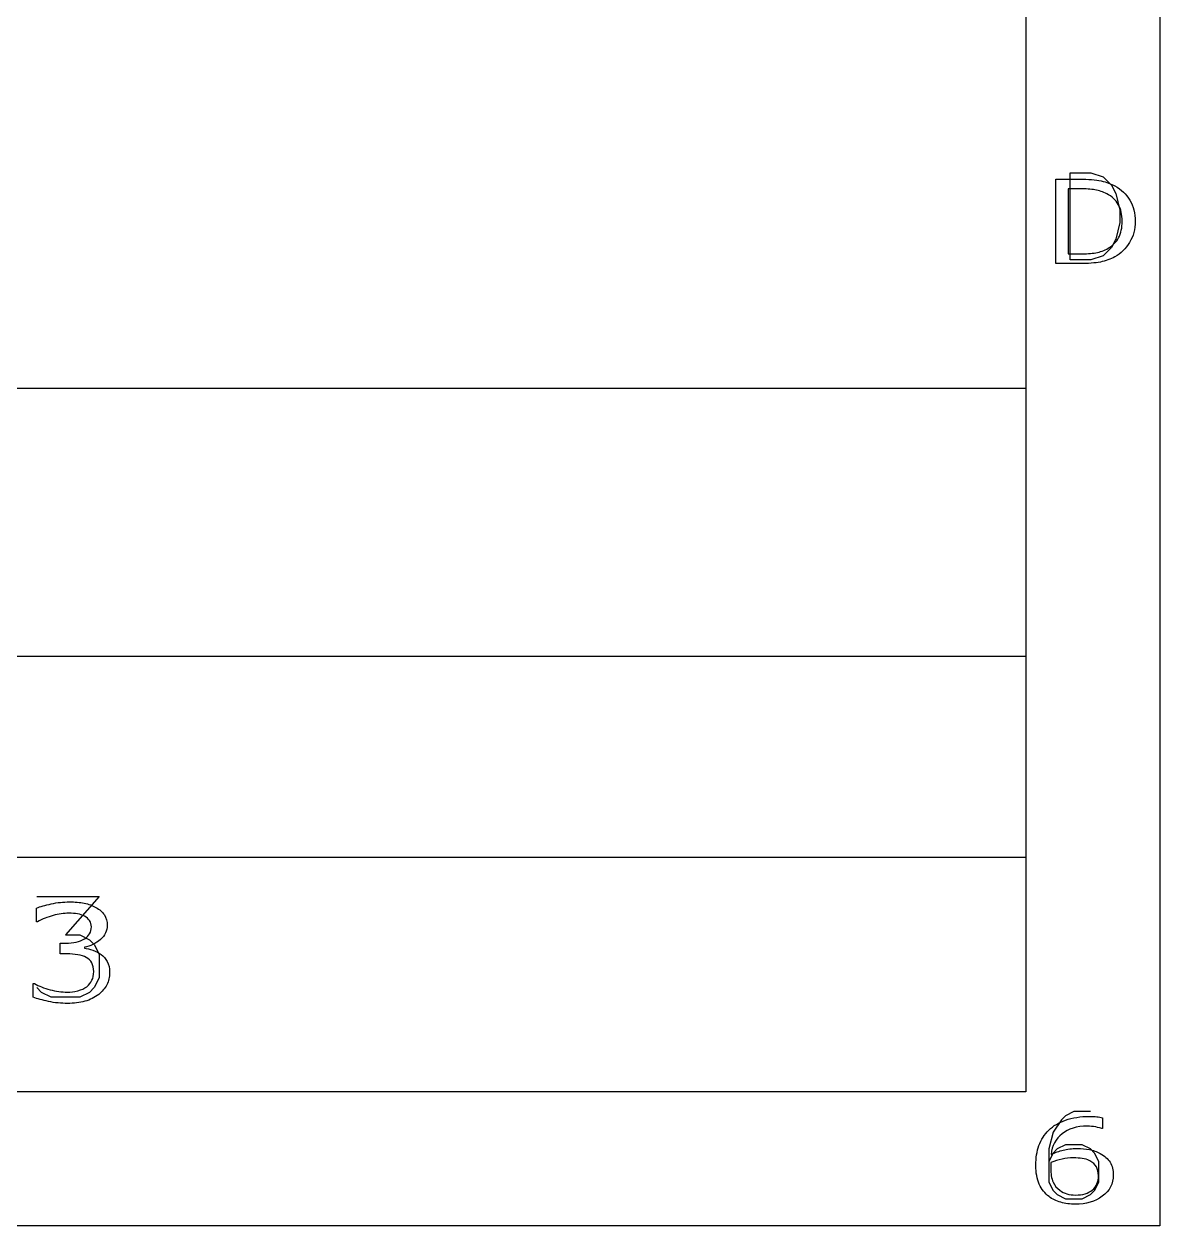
# Model space of a CAD drawing. Header units: millimetres. Extents: x 0 to 277, y 107 to 297.
# Drawn here: x 260.13 to 277.08, y 106.92 to 124.85 of the extents above; entities that cross this region are included whole.
import ezdxf

# ---------------------------------------------------------------- set-up
doc = ezdxf.new("R2010")
doc.units = ezdxf.units.MM
doc.layers.add('Layer_1', color=7, linetype='CONTINUOUS')

msp = doc.modelspace()

# ---------------------------------------------------------------- linework, layer by layer
at = {"layer": 'Layer_1', "color": 7}
for points in [[(0.075, 296.925), (277.0772, 296.925), (277.0772, 106.9178), (0.075, 106.9178)], [(0.075, 296.925), (277.0772, 296.925), (277.0772, 106.9178), (0.075, 106.9178)], [(0.075, 296.925), (277.0772, 296.925), (277.0772, 106.9178), (0.075, 106.9178)], [(2.075, 294.925), (275.0772, 294.925), (275.0772, 108.9178), (2.075, 108.9178)], [(2.075, 294.925), (275.0772, 294.925), (275.0772, 108.9178), (2.075, 108.9178)], [(2.075, 294.925), (275.0772, 294.925), (275.0772, 108.9178), (2.075, 108.9178)], [(167.0772, 140.9178), (275.0772, 140.9178), (275.0772, 108.9178), (167.0772, 108.9178)], [(167.0772, 140.9178), (275.0772, 140.9178), (275.0772, 108.9178), (167.0772, 108.9178)], [(167.0772, 140.9178), (275.0772, 140.9178), (275.0772, 108.9178), (167.0772, 108.9178)], [(275.7367, 121.3314), (275.7367, 122.6314), (276.0462, 122.6314), (276.232, 122.5695), (276.3558, 122.4457), (276.4177, 122.3219), (276.4796, 122.0743), (276.4796, 121.8885), (276.4177, 121.6409), (276.3558, 121.5171), (276.232, 121.3933), (276.0462, 121.3314)], [(275.7367, 121.3314), (275.7367, 122.6314), (276.0462, 122.6314), (276.232, 122.5695), (276.3558, 122.4457), (276.4177, 122.3219), (276.4796, 122.0743), (276.4796, 121.8885), (276.4177, 121.6409), (276.3558, 121.5171), (276.232, 121.3933), (276.0462, 121.3314)], [(275.7367, 121.3314), (275.7367, 122.6314), (276.0462, 122.6314), (276.232, 122.5695), (276.3558, 122.4457), (276.4177, 122.3219), (276.4796, 122.0743), (276.4796, 121.8885), (276.4177, 121.6409), (276.3558, 121.5171), (276.232, 121.3933), (276.0462, 121.3314)], [(276.51346, 121.90682)], [(276.51346, 121.90682)], [(276.51346, 121.90682)], [(276.70897, 121.90381)], [(276.70897, 121.90381)], [(276.70897, 121.90381)]]:
    msp.add_lwpolyline(points, close=True, dxfattribs=at)
for points in [[(275.87612, 121.27502), (275.52108, 121.27502), (275.52108, 122.53521), (275.87234, 122.53521)], [(275.87612, 121.27502), (275.52108, 121.27502), (275.52108, 122.53521), (275.87234, 122.53521)], [(275.87612, 121.27502), (275.52108, 121.27502), (275.52108, 122.53521), (275.87234, 122.53521)], [(275.88363, 122.39177), (275.708, 122.39177), (275.708, 121.41932), (275.88363, 121.41932)], [(275.88363, 122.39177), (275.708, 122.39177), (275.708, 121.41932), (275.88363, 121.41932)], [(275.88363, 122.39177), (275.708, 122.39177), (275.708, 121.41932), (275.88363, 121.41932)], [(167.0772, 119.4178), (275.0772, 119.4178)], [(167.0772, 119.4178), (275.0772, 119.4178)], [(167.0772, 119.4178), (275.0772, 119.4178)], [(167.0772, 115.4178), (275.0772, 115.4178)], [(167.0772, 115.4178), (275.0772, 115.4178)], [(167.0772, 115.4178), (275.0772, 115.4178)], [(167.0772, 112.4178), (275.0772, 112.4178)], [(167.0772, 112.4178), (275.0772, 112.4178)], [(167.0772, 112.4178), (275.0772, 112.4178)], [(260.3187, 111.8317), (261.2473, 111.8317), (260.7473, 111.2602), (260.9616, 111.2602), (261.1045, 111.1888), (261.1759, 111.1174), (261.2473, 110.9745), (261.2473, 110.6174), (261.1759, 110.4745), (261.1045, 110.4031), (260.9616, 110.3317), (260.533, 110.3317), (260.3902, 110.4031), (260.3187, 110.4745)], [(260.3187, 111.8317), (261.2473, 111.8317), (260.7473, 111.2602), (260.9616, 111.2602), (261.1045, 111.1888), (261.1759, 111.1174), (261.2473, 110.9745), (261.2473, 110.6174), (261.1759, 110.4745), (261.1045, 110.4031), (260.9616, 110.3317), (260.533, 110.3317), (260.3902, 110.4031), (260.3187, 110.4745)], [(260.3187, 111.8317), (261.2473, 111.8317), (260.7473, 111.2602), (260.9616, 111.2602), (261.1045, 111.1888), (261.1759, 111.1174), (261.2473, 110.9745), (261.2473, 110.6174), (261.1759, 110.4745), (261.1045, 110.4031), (260.9616, 110.3317), (260.533, 110.3317), (260.3902, 110.4031), (260.3187, 110.4745)], [(260.32709, 111.45668), (260.31549, 111.45668), (260.31549, 111.66078)], [(260.32709, 111.45668), (260.31549, 111.45668), (260.31549, 111.66078)], [(260.32709, 111.45668), (260.31549, 111.45668), (260.31549, 111.66078)], [(260.76981, 110.97592), (260.66524, 110.97592), (260.66524, 111.13803), (260.74654, 111.13803)], [(260.76981, 110.97592), (260.66524, 110.97592), (260.66524, 111.13803), (260.74654, 111.13803)], [(260.76981, 110.97592), (260.66524, 110.97592), (260.66524, 111.13803), (260.74654, 111.13803)], [(261.02773, 111.07683), (261.02773, 111.06313)], [(261.02773, 111.07683), (261.02773, 111.06313)], [(261.02773, 111.07683), (261.02773, 111.06313)], [(261.27753, 110.96843), (261.27757, 110.968)], [(261.27753, 110.96843), (261.27757, 110.968)], [(261.27753, 110.96843), (261.27757, 110.968)], [(260.26558, 110.32936), (260.26558, 110.53346), (260.28298, 110.53346)], [(260.26558, 110.32936), (260.26558, 110.53346), (260.28298, 110.53346)], [(260.26558, 110.32936), (260.26558, 110.53346), (260.28298, 110.53346)], [(276.0404, 108.6242), (275.7927, 108.6242), (275.6689, 108.5623), (275.607, 108.5004), (275.4832, 108.3147), (275.4213, 108.0671), (275.4213, 107.5718), (275.4832, 107.448), (275.5451, 107.3861), (275.6689, 107.3242), (275.9165, 107.3242), (276.0404, 107.3861), (276.1023, 107.448), (276.1642, 107.5718), (276.1642, 107.8813), (276.1023, 108.0051), (276.0404, 108.0671), (275.9165, 108.129), (275.6689, 108.129), (275.5451, 108.0671), (275.4832, 108.0051), (275.4213, 107.8813)], [(276.0404, 108.6242), (275.7927, 108.6242), (275.6689, 108.5623), (275.607, 108.5004), (275.4832, 108.3147), (275.4213, 108.0671), (275.4213, 107.5718), (275.4832, 107.448), (275.5451, 107.3861), (275.6689, 107.3242), (275.9165, 107.3242), (276.0404, 107.3861), (276.1023, 107.448), (276.1642, 107.5718), (276.1642, 107.8813), (276.1023, 108.0051), (276.0404, 108.0671), (275.9165, 108.129), (275.6689, 108.129), (275.5451, 108.0671), (275.4832, 108.0051), (275.4213, 107.8813)], [(276.0404, 108.6242), (275.7927, 108.6242), (275.6689, 108.5623), (275.607, 108.5004), (275.4832, 108.3147), (275.4213, 108.0671), (275.4213, 107.5718), (275.4832, 107.448), (275.5451, 107.3861), (275.6689, 107.3242), (275.9165, 107.3242), (276.0404, 107.3861), (276.1023, 107.448), (276.1642, 107.5718), (276.1642, 107.8813), (276.1023, 108.0051), (276.0404, 108.0671), (275.9165, 108.129), (275.6689, 108.129), (275.5451, 108.0671), (275.4832, 108.0051), (275.4213, 107.8813)], [(276.22224, 108.53258), (276.22224, 108.37093), (276.21124, 108.37093)], [(276.22224, 108.53258), (276.22224, 108.37093), (276.21124, 108.37093)], [(276.22224, 108.53258), (276.22224, 108.37093), (276.21124, 108.37093)], [(276.15905, 107.66918), (276.15869, 107.66959)], [(276.15905, 107.66918), (276.15869, 107.66959)], [(276.15905, 107.66918), (276.15869, 107.66959)], [(276.38132, 107.67715), (276.38135, 107.67659)], [(276.38132, 107.67715), (276.38135, 107.67659)], [(276.38132, 107.67715), (276.38135, 107.67659)]]:
    msp.add_lwpolyline(points, dxfattribs=at)
for points in [[(275.87234, 122.53521), (276.009567, 122.53521), (276.118467, 122.526177), (276.19904, 122.50811)], [(275.87234, 122.53521), (276.009567, 122.53521), (276.118467, 122.526177), (276.19904, 122.50811)], [(275.87234, 122.53521), (276.009567, 122.53521), (276.118467, 122.526177), (276.19904, 122.50811)], [(276.19904, 122.50811), (276.280247, 122.490643), (276.348863, 122.466377), (276.40489, 122.43531)], [(276.19904, 122.50811), (276.280247, 122.490643), (276.348863, 122.466377), (276.40489, 122.43531)], [(276.19904, 122.50811), (276.280247, 122.490643), (276.348863, 122.466377), (276.40489, 122.43531)], [(276.10741, 122.37487), (276.045077, 122.386137), (275.970483, 122.39177), (275.88363, 122.39177)], [(276.10741, 122.37487), (276.045077, 122.386137), (275.970483, 122.39177), (275.88363, 122.39177)], [(276.10741, 122.37487), (276.045077, 122.386137), (275.970483, 122.39177), (275.88363, 122.39177)], [(276.28398, 122.31647), (276.22858, 122.34467), (276.169723, 122.364137), (276.10741, 122.37487)], [(276.28398, 122.31647), (276.22858, 122.34467), (276.169723, 122.364137), (276.10741, 122.37487)], [(276.28398, 122.31647), (276.22858, 122.34467), (276.169723, 122.364137), (276.10741, 122.37487)], [(276.45583, 122.15651), (276.41743, 122.224217), (276.360147, 122.277537), (276.28398, 122.31647)], [(276.45583, 122.15651), (276.41743, 122.224217), (276.360147, 122.277537), (276.28398, 122.31647)], [(276.45583, 122.15651), (276.41743, 122.224217), (276.360147, 122.277537), (276.28398, 122.31647)], [(276.40489, 122.43531), (276.50057, 122.38171), (276.575163, 122.310333), (276.62867, 122.22118)], [(276.40489, 122.43531), (276.50057, 122.38171), (276.575163, 122.310333), (276.62867, 122.22118)], [(276.40489, 122.43531), (276.50057, 122.38171), (276.575163, 122.310333), (276.62867, 122.22118)], [(276.51343, 121.90684), (276.51343, 122.00558), (276.49423, 122.088803), (276.45583, 122.15651)], [(276.51343, 121.90684), (276.51343, 122.00558), (276.49423, 122.088803), (276.45583, 122.15651)], [(276.51343, 121.90684), (276.51343, 122.00558), (276.49423, 122.088803), (276.45583, 122.15651)], [(276.62867, 122.22118), (276.682203, 122.132033), (276.70897, 122.026243), (276.70897, 121.90381)], [(276.62867, 122.22118), (276.682203, 122.132033), (276.70897, 122.026243), (276.70897, 121.90381)], [(276.62867, 122.22118), (276.682203, 122.132033), (276.70897, 122.026243), (276.70897, 121.90381)], [(276.46056, 121.66139), (276.495827, 121.726857), (276.51346, 121.808667), (276.51346, 121.90682)], [(276.46056, 121.66139), (276.495827, 121.726857), (276.51346, 121.808667), (276.51346, 121.90682)], [(276.46056, 121.66139), (276.495827, 121.726857), (276.51346, 121.808667), (276.51346, 121.90682)], [(276.70889, 121.90384), (276.70889, 121.7893), (276.68089, 121.68548), (276.62489, 121.59238)], [(276.70889, 121.90384), (276.70889, 121.7893), (276.68089, 121.68548), (276.62489, 121.59238)], [(276.70889, 121.90384), (276.70889, 121.7893), (276.68089, 121.68548), (276.62489, 121.59238)], [(276.30381, 121.50312), (276.373683, 121.543187), (276.425933, 121.595943), (276.46056, 121.66139)], [(276.30381, 121.50312), (276.373683, 121.543187), (276.425933, 121.595943), (276.46056, 121.66139)], [(276.30381, 121.50312), (276.373683, 121.543187), (276.425933, 121.595943), (276.46056, 121.66139)], [(276.62489, 121.59238), (276.56949, 121.499287), (276.495527, 121.427067), (276.403, 121.37572)], [(276.62489, 121.59238), (276.56949, 121.499287), (276.495527, 121.427067), (276.403, 121.37572)], [(276.62489, 121.59238), (276.56949, 121.499287), (276.495527, 121.427067), (276.403, 121.37572)], [(275.88363, 121.41932), (275.973643, 121.41932), (276.052013, 121.425253), (276.11874, 121.43712)], [(275.88363, 121.41932), (275.973643, 121.41932), (276.052013, 121.425253), (276.11874, 121.43712)], [(275.88363, 121.41932), (275.973643, 121.41932), (276.052013, 121.425253), (276.11874, 121.43712)], [(276.11874, 121.43712), (276.1861, 121.448987), (276.24779, 121.470987), (276.30381, 121.50312)], [(276.11874, 121.43712), (276.1861, 121.448987), (276.24779, 121.470987), (276.30381, 121.50312)], [(276.11874, 121.43712), (276.1861, 121.448987), (276.24779, 121.470987), (276.30381, 121.50312)], [(276.18771, 121.29872), (276.109023, 121.28292), (276.00516, 121.27502), (275.87612, 121.27502)], [(276.18771, 121.29872), (276.109023, 121.28292), (276.00516, 121.27502), (275.87612, 121.27502)], [(276.18771, 121.29872), (276.109023, 121.28292), (276.00516, 121.27502), (275.87612, 121.27502)], [(276.403, 121.37572), (276.3388, 121.340187), (276.267037, 121.31452), (276.18771, 121.29872)], [(276.403, 121.37572), (276.3388, 121.340187), (276.267037, 121.31452), (276.18771, 121.29872)], [(276.403, 121.37572), (276.3388, 121.340187), (276.267037, 121.31452), (276.18771, 121.29872)], [(260.31549, 111.66078), (260.37049, 111.68358), (260.443687, 111.704413), (260.53508, 111.72328)], [(260.31549, 111.66078), (260.37049, 111.68358), (260.443687, 111.704413), (260.53508, 111.72328)], [(260.31549, 111.66078), (260.37049, 111.68358), (260.443687, 111.704413), (260.53508, 111.72328)], [(260.53508, 111.72328), (260.627253, 111.742813), (260.71633, 111.75258), (260.80231, 111.75258)], [(260.53508, 111.72328), (260.627253, 111.742813), (260.71633, 111.75258), (260.80231, 111.75258)], [(260.53508, 111.72328), (260.627253, 111.742813), (260.71633, 111.75258), (260.80231, 111.75258)], [(260.80231, 111.75258), (260.886737, 111.75258), (260.961097, 111.74608), (261.02539, 111.73308)], [(260.80231, 111.75258), (260.886737, 111.75258), (260.961097, 111.74608), (261.02539, 111.73308)], [(260.80231, 111.75258), (260.886737, 111.75258), (260.961097, 111.74608), (261.02539, 111.73308)], [(261.02539, 111.73308), (261.089657, 111.72008), (261.147747, 111.699247), (261.19966, 111.67058)], [(261.02539, 111.73308), (261.089657, 111.72008), (261.147747, 111.699247), (261.19966, 111.67058)], [(261.02539, 111.73308), (261.089657, 111.72008), (261.147747, 111.699247), (261.19966, 111.67058)], [(260.56179, 111.55038), (260.47891, 111.528247), (260.400677, 111.497013), (260.32709, 111.45668)], [(260.56179, 111.55038), (260.47891, 111.528247), (260.400677, 111.497013), (260.32709, 111.45668)], [(260.56179, 111.55038), (260.47891, 111.528247), (260.400677, 111.497013), (260.32709, 111.45668)], [(260.79648, 111.58358), (260.722893, 111.58358), (260.644663, 111.572513), (260.56179, 111.55038)], [(260.79648, 111.58358), (260.722893, 111.58358), (260.644663, 111.572513), (260.56179, 111.55038)], [(260.79648, 111.58358), (260.722893, 111.58358), (260.644663, 111.572513), (260.56179, 111.55038)], [(260.92545, 111.57358), (260.887517, 111.580247), (260.844527, 111.58358), (260.79648, 111.58358)], [(260.92545, 111.57358), (260.887517, 111.580247), (260.844527, 111.58358), (260.79648, 111.58358)], [(260.92545, 111.57358), (260.887517, 111.580247), (260.844527, 111.58358), (260.79648, 111.58358)], [(261.03234, 111.53838), (260.999007, 111.555313), (260.963377, 111.567047), (260.92545, 111.57358)], [(261.03234, 111.53838), (260.999007, 111.555313), (260.963377, 111.567047), (260.92545, 111.57358)], [(261.03234, 111.53838), (260.999007, 111.555313), (260.963377, 111.567047), (260.92545, 111.57358)], [(261.10674, 111.47298), (261.08894, 111.499647), (261.06414, 111.521447), (261.03234, 111.53838)], [(261.10674, 111.47298), (261.08894, 111.499647), (261.06414, 111.521447), (261.03234, 111.53838)], [(261.10674, 111.47298), (261.08894, 111.499647), (261.06414, 111.521447), (261.03234, 111.53838)], [(261.19966, 111.67058), (261.25546, 111.639313), (261.297677, 111.601553), (261.32631, 111.5573)], [(261.19966, 111.67058), (261.25546, 111.639313), (261.297677, 111.601553), (261.32631, 111.5573)], [(261.19966, 111.67058), (261.25546, 111.639313), (261.297677, 111.601553), (261.32631, 111.5573)], [(261.32631, 111.5573), (261.354977, 111.513033), (261.36931, 111.461273), (261.36931, 111.40202)], [(261.32631, 111.5573), (261.354977, 111.513033), (261.36931, 111.461273), (261.36931, 111.40202)], [(261.32631, 111.5573), (261.354977, 111.513033), (261.36931, 111.461273), (261.36931, 111.40202)], [(261.02771, 111.19953), (261.098197, 111.241197), (261.13344, 111.301747), (261.13344, 111.38118)], [(261.02771, 111.19953), (261.098197, 111.241197), (261.13344, 111.301747), (261.13344, 111.38118)], [(261.02771, 111.19953), (261.098197, 111.241197), (261.13344, 111.301747), (261.13344, 111.38118)], [(261.13344, 111.38118), (261.13344, 111.416313), (261.12454, 111.446913), (261.10674, 111.47298)], [(261.13344, 111.38118), (261.13344, 111.416313), (261.12454, 111.446913), (261.10674, 111.47298)], [(261.13344, 111.38118), (261.13344, 111.416313), (261.12454, 111.446913), (261.10674, 111.47298)], [(261.36931, 111.40202), (261.36931, 111.321293), (261.33523, 111.250657), (261.26707, 111.19011)], [(261.36931, 111.40202), (261.36931, 111.321293), (261.33523, 111.250657), (261.26707, 111.19011)], [(261.36931, 111.40202), (261.36931, 111.321293), (261.33523, 111.250657), (261.26707, 111.19011)], [(260.74654, 111.13803), (260.864273, 111.13803), (260.957997, 111.15853), (261.02771, 111.19953)], [(260.74654, 111.13803), (260.864273, 111.13803), (260.957997, 111.15853), (261.02771, 111.19953)], [(260.74654, 111.13803), (260.864273, 111.13803), (260.957997, 111.15853), (261.02771, 111.19953)], [(261.26707, 111.19011), (261.199683, 111.130243), (261.119903, 111.092483), (261.02773, 111.07683)], [(261.26707, 111.19011), (261.199683, 111.130243), (261.119903, 111.092483), (261.02773, 111.07683)], [(261.26707, 111.19011), (261.199683, 111.130243), (261.119903, 111.092483), (261.02773, 111.07683)], [(261.02773, 111.06313), (261.06493, 111.057797), (261.10753, 111.04673), (261.15553, 111.02993)], [(261.02773, 111.06313), (261.06493, 111.057797), (261.10753, 111.04673), (261.15553, 111.02993)], [(261.02773, 111.06313), (261.06493, 111.057797), (261.10753, 111.04673), (261.15553, 111.02993)], [(261.15553, 111.02993), (261.20353, 111.013663), (261.244197, 110.993163), (261.27753, 110.96843)], [(261.15553, 111.02993), (261.20353, 111.013663), (261.244197, 110.993163), (261.27753, 110.96843)], [(261.15553, 111.02993), (261.20353, 111.013663), (261.244197, 110.993163), (261.27753, 110.96843)], [(260.93014, 110.96422), (260.88054, 110.97202), (260.827097, 110.97592), (260.76981, 110.97592)], [(260.93014, 110.96422), (260.88054, 110.97202), (260.827097, 110.97592), (260.76981, 110.97592)], [(260.93014, 110.96422), (260.88054, 110.97202), (260.827097, 110.97592), (260.76981, 110.97592)], [(261.05679, 110.92322), (261.021923, 110.94342), (260.979707, 110.957087), (260.93014, 110.96422)], [(261.05679, 110.92322), (261.021923, 110.94342), (260.979707, 110.957087), (260.93014, 110.96422)], [(261.05679, 110.92322), (261.021923, 110.94342), (260.979707, 110.957087), (260.93014, 110.96422)], [(261.13809, 110.84212), (261.118757, 110.876653), (261.091657, 110.903687), (261.05679, 110.92322)], [(261.13809, 110.84212), (261.118757, 110.876653), (261.091657, 110.903687), (261.05679, 110.92322)], [(261.13809, 110.84212), (261.118757, 110.876653), (261.091657, 110.903687), (261.05679, 110.92322)], [(261.16829, 110.71322), (261.16829, 110.765287), (261.158223, 110.808253), (261.13809, 110.84212)], [(261.16829, 110.71322), (261.16829, 110.765287), (261.158223, 110.808253), (261.13809, 110.84212)], [(261.16829, 110.71322), (261.16829, 110.765287), (261.158223, 110.808253), (261.13809, 110.84212)], [(261.27757, 110.968), (261.31477, 110.94), (261.34537, 110.904843), (261.36937, 110.86253)], [(261.27757, 110.968), (261.31477, 110.94), (261.34537, 110.904843), (261.36937, 110.86253)], [(261.27757, 110.968), (261.31477, 110.94), (261.34537, 110.904843), (261.36937, 110.86253)], [(261.36937, 110.86253), (261.39337, 110.820197), (261.40537, 110.76551), (261.40537, 110.69847)], [(261.36937, 110.86253), (261.39337, 110.820197), (261.40537, 110.76551), (261.40537, 110.69847)], [(261.36937, 110.86253), (261.39337, 110.820197), (261.40537, 110.76551), (261.40537, 110.69847)], [(261.14159, 110.58236), (261.15939, 110.616827), (261.16829, 110.660447), (261.16829, 110.71322)], [(261.14159, 110.58236), (261.15939, 110.616827), (261.16829, 110.660447), (261.16829, 110.71322)], [(261.14159, 110.58236), (261.15939, 110.616827), (261.16829, 110.660447), (261.16829, 110.71322)], [(261.40537, 110.69847), (261.40537, 110.63207), (261.391037, 110.571197), (261.36237, 110.51585)], [(261.40537, 110.69847), (261.40537, 110.63207), (261.391037, 110.571197), (261.36237, 110.51585)], [(261.40537, 110.69847), (261.40537, 110.63207), (261.391037, 110.571197), (261.36237, 110.51585)], [(260.28298, 110.53346), (260.348847, 110.496993), (260.426303, 110.466727), (260.51535, 110.44266)], [(260.28298, 110.53346), (260.348847, 110.496993), (260.426303, 110.466727), (260.51535, 110.44266)], [(260.28298, 110.53346), (260.348847, 110.496993), (260.426303, 110.466727), (260.51535, 110.44266)], [(260.92897, 110.42706), (260.98397, 110.440727), (261.02851, 110.460927), (261.06259, 110.48766)], [(260.92897, 110.42706), (260.98397, 110.440727), (261.02851, 110.460927), (261.06259, 110.48766)], [(260.92897, 110.42706), (260.98397, 110.440727), (261.02851, 110.460927), (261.06259, 110.48766)], [(261.06259, 110.48766), (261.09819, 110.516327), (261.124523, 110.547893), (261.14159, 110.58236)], [(261.06259, 110.48766), (261.09819, 110.516327), (261.124523, 110.547893), (261.14159, 110.58236)], [(261.06259, 110.48766), (261.09819, 110.516327), (261.124523, 110.547893), (261.14159, 110.58236)], [(261.36237, 110.51585), (261.333703, 110.460517), (261.293427, 110.41234), (261.24154, 110.37132)], [(261.36237, 110.51585), (261.333703, 110.460517), (261.293427, 110.41234), (261.24154, 110.37132)], [(261.36237, 110.51585), (261.333703, 110.460517), (261.293427, 110.41234), (261.24154, 110.37132)], [(260.49447, 110.26686), (260.401523, 110.285727), (260.325227, 110.30656), (260.26558, 110.32936)], [(260.49447, 110.26686), (260.401523, 110.285727), (260.325227, 110.30656), (260.26558, 110.32936)], [(260.49447, 110.26686), (260.401523, 110.285727), (260.325227, 110.30656), (260.26558, 110.32936)], [(260.51535, 110.44266), (260.604423, 110.418593), (260.6904, 110.40656), (260.77328, 110.40656)], [(260.51535, 110.44266), (260.604423, 110.418593), (260.6904, 110.40656), (260.77328, 110.40656)], [(260.51535, 110.44266), (260.604423, 110.418593), (260.6904, 110.40656), (260.77328, 110.40656)], [(260.77328, 110.40656), (260.82208, 110.40656), (260.873977, 110.413393), (260.92897, 110.42706)], [(260.77328, 110.40656), (260.82208, 110.40656), (260.873977, 110.413393), (260.92897, 110.42706)], [(260.77328, 110.40656), (260.82208, 110.40656), (260.873977, 110.413393), (260.92897, 110.42706)], [(261.24154, 110.37132), (261.183473, 110.32572), (261.114923, 110.291867), (261.03589, 110.26976)], [(261.24154, 110.37132), (261.183473, 110.32572), (261.114923, 110.291867), (261.03589, 110.26976)], [(261.24154, 110.37132), (261.183473, 110.32572), (261.114923, 110.291867), (261.03589, 110.26976)], [(260.77796, 110.23756), (260.681913, 110.23756), (260.587417, 110.247327), (260.49447, 110.26686)], [(260.77796, 110.23756), (260.681913, 110.23756), (260.587417, 110.247327), (260.49447, 110.26686)], [(260.77796, 110.23756), (260.681913, 110.23756), (260.587417, 110.247327), (260.49447, 110.26686)], [(261.03589, 110.26976), (260.957663, 110.248293), (260.871687, 110.23756), (260.77796, 110.23756)], [(261.03589, 110.26976), (260.957663, 110.248293), (260.871687, 110.23756), (260.77796, 110.23756)], [(261.03589, 110.26976), (260.957663, 110.248293), (260.871687, 110.23756), (260.77796, 110.23756)], [(275.42049, 108.34863), (275.484823, 108.412363), (275.567817, 108.462013), (275.66947, 108.49758)], [(275.42049, 108.34863), (275.484823, 108.412363), (275.567817, 108.462013), (275.66947, 108.49758)], [(275.42049, 108.34863), (275.484823, 108.412363), (275.567817, 108.462013), (275.66947, 108.49758)], [(275.66947, 108.49758), (275.771117, 108.533713), (275.889577, 108.55178), (276.02485, 108.55178)], [(275.66947, 108.49758), (275.771117, 108.533713), (275.889577, 108.55178), (276.02485, 108.55178)], [(275.66947, 108.49758), (275.771117, 108.533713), (275.889577, 108.55178), (276.02485, 108.55178)], [(276.02485, 108.55178), (276.067983, 108.55178), (276.10418, 108.550447), (276.13344, 108.54778)], [(276.02485, 108.55178), (276.067983, 108.55178), (276.10418, 108.550447), (276.13344, 108.54778)], [(276.02485, 108.55178), (276.067983, 108.55178), (276.10418, 108.550447), (276.13344, 108.54778)], [(276.13344, 108.54778), (276.162707, 108.545113), (276.192307, 108.540047), (276.22224, 108.53258)], [(276.13344, 108.54778), (276.162707, 108.545113), (276.192307, 108.540047), (276.22224, 108.53258)], [(276.13344, 108.54778), (276.162707, 108.545113), (276.192307, 108.540047), (276.22224, 108.53258)], [(275.27132, 108.11842), (275.302787, 108.204747), (275.35251, 108.281483), (275.42049, 108.34863)], [(275.27132, 108.11842), (275.302787, 108.204747), (275.35251, 108.281483), (275.42049, 108.34863)], [(275.27132, 108.11842), (275.302787, 108.204747), (275.35251, 108.281483), (275.42049, 108.34863)], [(275.9919, 108.40653), (275.83468, 108.40653), (275.709273, 108.368443), (275.61568, 108.29227)], [(275.9919, 108.40653), (275.83468, 108.40653), (275.709273, 108.368443), (275.61568, 108.29227)], [(275.9919, 108.40653), (275.83468, 108.40653), (275.709273, 108.368443), (275.61568, 108.29227)], [(276.11804, 108.39463), (276.077107, 108.402563), (276.03506, 108.40653), (275.9919, 108.40653)], [(276.11804, 108.39463), (276.077107, 108.402563), (276.03506, 108.40653), (275.9919, 108.40653)], [(276.11804, 108.39463), (276.077107, 108.402563), (276.03506, 108.40653), (275.9919, 108.40653)], [(276.21124, 108.37093), (276.190773, 108.379397), (276.159707, 108.387297), (276.11804, 108.39463)], [(276.21124, 108.37093), (276.190773, 108.379397), (276.159707, 108.387297), (276.11804, 108.39463)], [(276.21124, 108.37093), (276.190773, 108.379397), (276.159707, 108.387297), (276.11804, 108.39463)], [(275.61568, 108.29227), (275.52208, 108.216663), (275.467603, 108.114257), (275.45225, 107.98505)], [(275.61568, 108.29227), (275.52208, 108.216663), (275.467603, 108.114257), (275.45225, 107.98505)], [(275.61568, 108.29227), (275.52208, 108.216663), (275.467603, 108.114257), (275.45225, 107.98505)], [(275.22522, 107.82136), (275.22522, 107.933073), (275.240587, 108.032093), (275.27132, 108.11842)], [(275.22522, 107.82136), (275.22522, 107.933073), (275.240587, 108.032093), (275.27132, 108.11842)], [(275.22522, 107.82136), (275.22522, 107.933073), (275.240587, 108.032093), (275.27132, 108.11842)], [(275.45225, 107.98505), (275.51365, 108.01385), (275.573977, 108.035583), (275.63323, 108.05025)], [(275.45225, 107.98505), (275.51365, 108.01385), (275.573977, 108.035583), (275.63323, 108.05025)], [(275.45225, 107.98505), (275.51365, 108.01385), (275.573977, 108.035583), (275.63323, 108.05025)], [(275.63323, 108.05025), (275.693163, 108.065517), (275.762263, 108.07315), (275.84053, 108.07315)], [(275.63323, 108.05025), (275.693163, 108.065517), (275.762263, 108.07315), (275.84053, 108.07315)], [(275.63323, 108.05025), (275.693163, 108.065517), (275.762263, 108.07315), (275.84053, 108.07315)], [(275.84053, 108.07315), (275.909997, 108.07315), (275.971057, 108.068083), (276.02371, 108.05795)], [(275.84053, 108.07315), (275.909997, 108.07315), (275.971057, 108.068083), (276.02371, 108.05795)], [(275.84053, 108.07315), (275.909997, 108.07315), (275.971057, 108.068083), (276.02371, 108.05795)], [(276.02371, 108.05795), (276.07711, 108.04835), (276.131587, 108.028617), (276.18714, 107.99875)], [(276.02371, 108.05795), (276.07711, 108.04835), (276.131587, 108.028617), (276.18714, 107.99875)], [(276.02371, 108.05795), (276.07711, 108.04835), (276.131587, 108.028617), (276.18714, 107.99875)], [(276.18714, 107.99875), (276.251473, 107.96435), (276.299733, 107.920907), (276.33192, 107.86842)], [(276.18714, 107.99875), (276.251473, 107.96435), (276.299733, 107.920907), (276.33192, 107.86842)], [(276.18714, 107.99875), (276.251473, 107.96435), (276.299733, 107.920907), (276.33192, 107.86842)], [(275.27572, 107.54207), (275.242053, 107.61937), (275.22522, 107.712467), (275.22522, 107.82136)], [(275.27572, 107.54207), (275.242053, 107.61937), (275.22522, 107.712467), (275.22522, 107.82136)], [(275.27572, 107.54207), (275.242053, 107.61937), (275.22522, 107.712467), (275.22522, 107.82136)], [(275.44825, 107.82743), (275.447583, 107.816163), (275.44725, 107.801763), (275.44725, 107.78423)], [(275.44825, 107.82743), (275.447583, 107.816163), (275.44725, 107.801763), (275.44725, 107.78423)], [(275.44825, 107.82743), (275.447583, 107.816163), (275.44725, 107.801763), (275.44725, 107.78423)], [(275.44725, 107.78423), (275.44725, 107.695083), (275.45895, 107.624553), (275.48235, 107.57264)], [(275.44725, 107.78423), (275.44725, 107.695083), (275.45895, 107.624553), (275.48235, 107.57264)], [(275.44725, 107.78423), (275.44725, 107.695083), (275.45895, 107.624553), (275.48235, 107.57264)], [(275.45125, 107.86383), (275.449917, 107.85143), (275.448917, 107.839297), (275.44825, 107.82743)], [(275.45125, 107.86383), (275.449917, 107.85143), (275.448917, 107.839297), (275.44825, 107.82743)], [(275.45125, 107.86383), (275.449917, 107.85143), (275.448917, 107.839297), (275.44825, 107.82743)], [(275.61578, 107.91633), (275.56238, 107.905063), (275.507537, 107.887563), (275.45125, 107.86383)], [(275.61578, 107.91633), (275.56238, 107.905063), (275.507537, 107.887563), (275.45125, 107.86383)], [(275.61578, 107.91633), (275.56238, 107.905063), (275.507537, 107.887563), (275.45125, 107.86383)], [(275.78908, 107.93323), (275.726947, 107.93323), (275.66918, 107.927597), (275.61578, 107.91633)], [(275.78908, 107.93323), (275.726947, 107.93323), (275.66918, 107.927597), (275.61578, 107.91633)], [(275.78908, 107.93323), (275.726947, 107.93323), (275.66918, 107.927597), (275.61578, 107.91633)], [(275.91741, 107.92523), (275.876477, 107.930563), (275.8337, 107.93323), (275.78908, 107.93323)], [(275.91741, 107.92523), (275.876477, 107.930563), (275.8337, 107.93323), (275.78908, 107.93323)], [(275.91741, 107.92523), (275.876477, 107.930563), (275.8337, 107.93323), (275.78908, 107.93323)], [(276.02929, 107.88963), (275.99569, 107.907697), (275.958397, 107.919563), (275.91741, 107.92523)], [(276.02929, 107.88963), (275.99569, 107.907697), (275.958397, 107.919563), (275.91741, 107.92523)], [(276.02929, 107.88963), (275.99569, 107.907697), (275.958397, 107.919563), (275.91741, 107.92523)], [(276.12799, 107.79993), (276.108257, 107.83433), (276.075357, 107.86423), (276.02929, 107.88963)], [(276.12799, 107.79993), (276.108257, 107.83433), (276.075357, 107.86423), (276.02929, 107.88963)], [(276.12799, 107.79993), (276.108257, 107.83433), (276.075357, 107.86423), (276.02929, 107.88963)], [(276.15869, 107.66959), (276.15869, 107.722057), (276.148457, 107.765503), (276.12799, 107.79993)], [(276.15869, 107.66959), (276.15869, 107.722057), (276.148457, 107.765503), (276.12799, 107.79993)], [(276.15869, 107.66959), (276.15869, 107.722057), (276.148457, 107.765503), (276.12799, 107.79993)], [(276.33192, 107.86842), (276.364853, 107.815953), (276.38132, 107.752197), (276.38132, 107.67715)], [(276.33192, 107.86842), (276.364853, 107.815953), (276.38132, 107.752197), (276.38132, 107.67715)], [(276.33192, 107.86842), (276.364853, 107.815953), (276.38132, 107.752197), (276.38132, 107.67715)], [(276.06805, 107.45337), (276.128717, 107.50357), (276.15905, 107.575507), (276.15905, 107.66918)], [(276.06805, 107.45337), (276.128717, 107.50357), (276.15905, 107.575507), (276.15905, 107.66918)], [(276.06805, 107.45337), (276.128717, 107.50357), (276.15905, 107.575507), (276.15905, 107.66918)], [(276.38135, 107.67659), (276.38135, 107.54851), (276.326507, 107.443843), (276.21682, 107.36259)], [(276.38135, 107.67659), (276.38135, 107.54851), (276.326507, 107.443843), (276.21682, 107.36259)], [(276.38135, 107.67659), (276.38135, 107.54851), (276.326507, 107.443843), (276.21682, 107.36259)], [(275.4216, 107.35587), (275.358733, 107.40267), (275.310107, 107.464737), (275.27572, 107.54207)], [(275.4216, 107.35587), (275.358733, 107.40267), (275.310107, 107.464737), (275.27572, 107.54207)], [(275.4216, 107.35587), (275.358733, 107.40267), (275.310107, 107.464737), (275.27572, 107.54207)], [(275.48235, 107.57264), (275.506483, 107.521307), (275.539383, 107.480683), (275.58105, 107.45077)], [(275.48235, 107.57264), (275.506483, 107.521307), (275.539383, 107.480683), (275.58105, 107.45077)], [(275.48235, 107.57264), (275.506483, 107.521307), (275.539383, 107.480683), (275.58105, 107.45077)], [(275.58105, 107.45077), (275.614717, 107.42597), (275.650913, 107.407637), (275.68964, 107.39577)], [(275.58105, 107.45077), (275.614717, 107.42597), (275.650913, 107.407637), (275.68964, 107.39577)], [(275.58105, 107.45077), (275.614717, 107.42597), (275.650913, 107.407637), (275.68964, 107.39577)], [(275.81797, 107.37887), (275.923997, 107.37887), (276.007357, 107.403703), (276.06805, 107.45337)], [(275.81797, 107.37887), (275.923997, 107.37887), (276.007357, 107.403703), (276.06805, 107.45337)], [(275.81797, 107.37887), (275.923997, 107.37887), (276.007357, 107.403703), (276.06805, 107.45337)], [(275.596, 107.27037), (275.5302, 107.28957), (275.472067, 107.31807), (275.4216, 107.35587)], [(275.596, 107.27037), (275.5302, 107.28957), (275.472067, 107.31807), (275.4216, 107.35587)], [(275.596, 107.27037), (275.5302, 107.28957), (275.472067, 107.31807), (275.4216, 107.35587)], [(275.81537, 107.24157), (275.734937, 107.24157), (275.661813, 107.25117), (275.596, 107.27037)], [(275.81537, 107.24157), (275.734937, 107.24157), (275.661813, 107.25117), (275.596, 107.27037)], [(275.81537, 107.24157), (275.734937, 107.24157), (275.661813, 107.25117), (275.596, 107.27037)], [(275.68964, 107.39577), (275.729107, 107.384503), (275.771883, 107.37887), (275.81797, 107.37887)], [(275.68964, 107.39577), (275.729107, 107.384503), (275.771883, 107.37887), (275.81797, 107.37887)], [(275.68964, 107.39577), (275.729107, 107.384503), (275.771883, 107.37887), (275.81797, 107.37887)], [(276.21682, 107.36259), (276.107867, 107.28191), (275.97405, 107.24157), (275.81537, 107.24157)], [(276.21682, 107.36259), (276.107867, 107.28191), (275.97405, 107.24157), (275.81537, 107.24157)], [(276.21682, 107.36259), (276.107867, 107.28191), (275.97405, 107.24157), (275.81537, 107.24157)]]:
    msp.add_open_spline(points, degree=3, dxfattribs=at)

doc.saveas('drawing.dxf')
